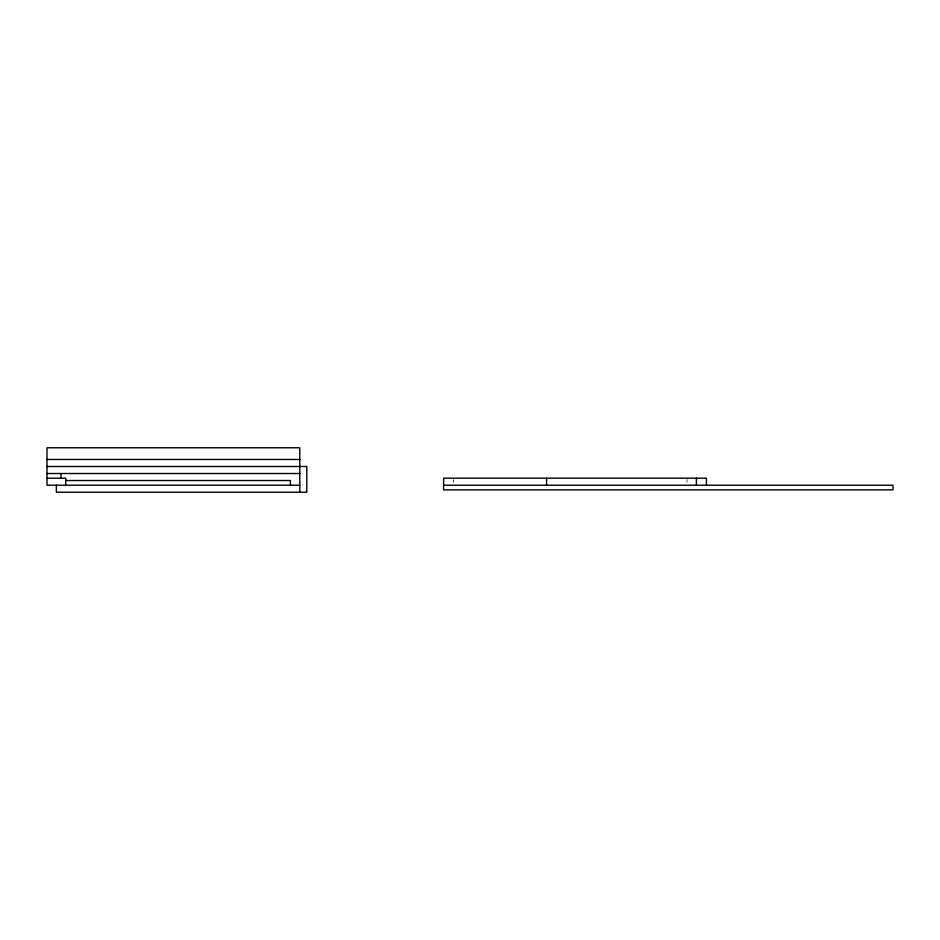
<?xml version="1.0" encoding="UTF-8"?>
<svg xmlns="http://www.w3.org/2000/svg" width="940" height="940" viewBox="0 0 940 940"><rect width="100%" height="100%" fill="white"/><g stroke="black" fill="none" stroke-linecap="round" stroke-linejoin="round"><path stroke-width="0.7" stroke-dasharray="4.7 3.53" d="M687.023 479.6L687.023 482.408M453.632 479.6L453.632 482.408"/><path stroke-width="1.41" d="M47 459.472L299.789 459.472M47 466.487L306.816 466.487L306.816 492.231L56.365 492.231L56.365 485.216M47 473.513L299.789 473.513M47 478.19L65.73 478.19L65.73 485.216M65.73 480.528L290.425 480.528L290.425 485.216M299.789 485.216L47 485.216L47 447.769L299.789 447.769L299.789 492.231M443.598 485.216L893 485.216L893 489.893L443.598 489.893L443.598 478.19L706.422 478.19L706.422 485.216M696.387 478.19L696.387 485.216M546.587 478.19L546.587 485.216M61.041 473.513L61.041 478.19"/></g></svg>
